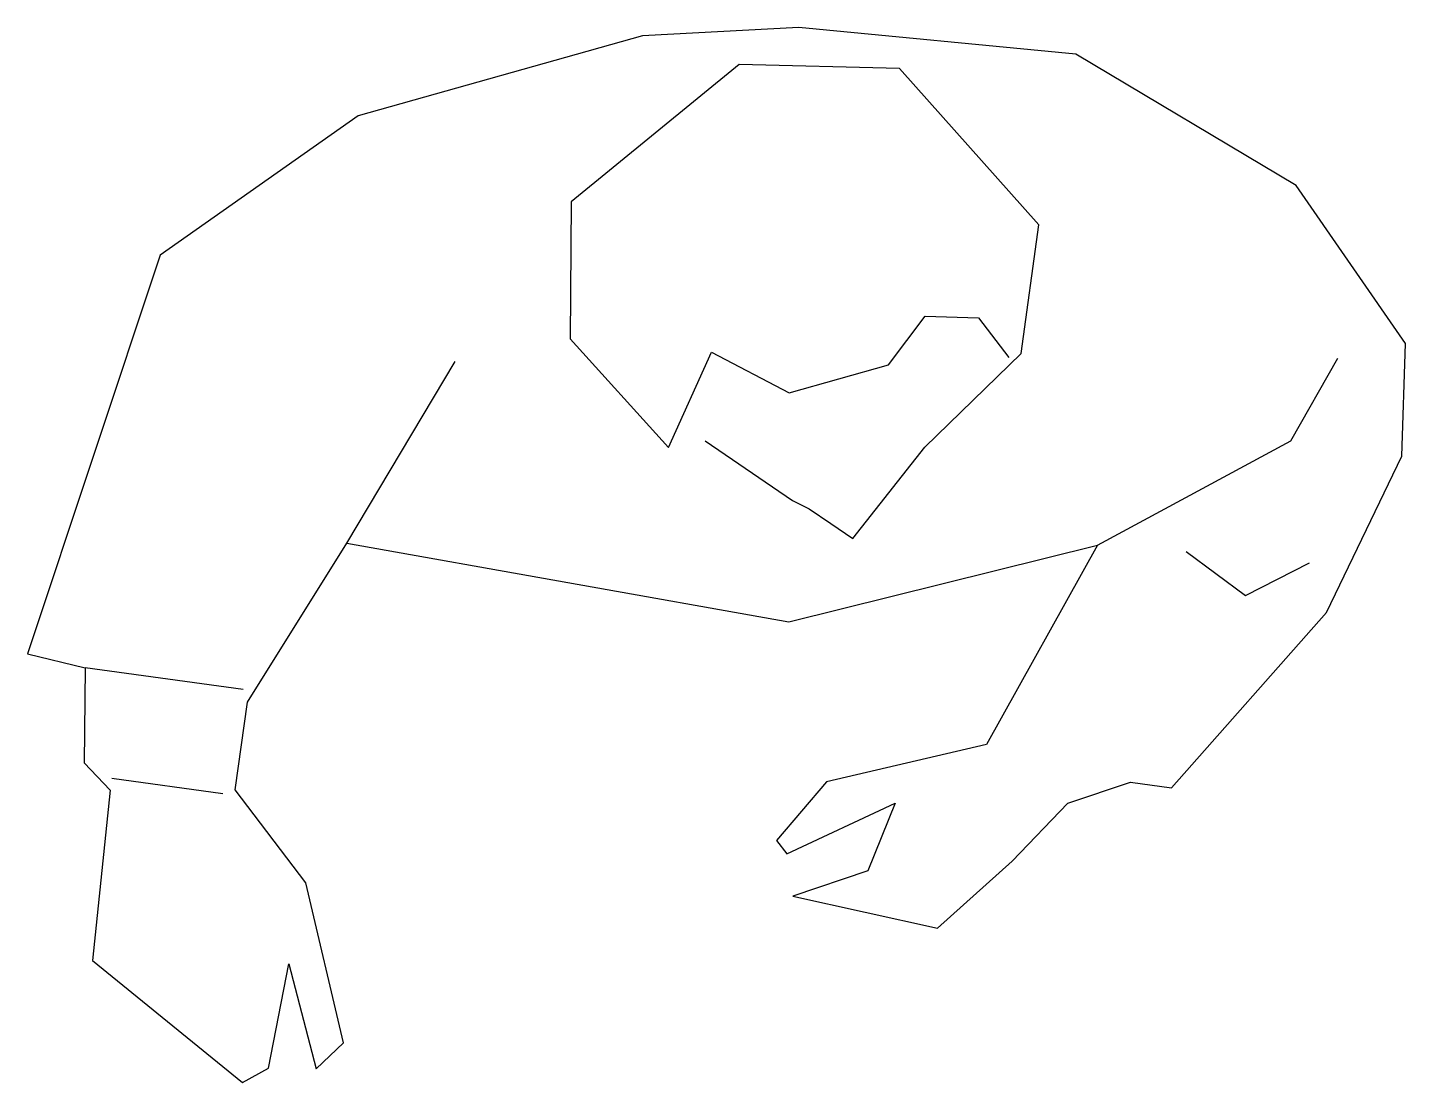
# Model space of a CAD drawing. Extents: x 234.018 to 234.662, y 212.854 to 213.347.
import ezdxf

# ---------------------------------------------------------------- set-up
doc = ezdxf.new("R2010")
doc.units = 0
doc.header["$LTSCALE"] = 0.5
doc.header["$MEASUREMENT"] = 0
doc.layers.get('0').update_dxf_attribs({"linetype": 'CONTINUOUS'})

msp = doc.modelspace()

# ---------------------------------------------------------------- linework, layer by layer
msp.add_lwpolyline([(234.16695, 213.10574), (234.37364, 213.06888), (234.51791, 213.10467), (234.46606, 213.01158), (234.39119, 212.99407), (234.3679, 212.96665), (234.37262, 212.96043), (234.42325, 212.98407), (234.41052, 212.95242), (234.37545, 212.94055), (234.44306, 212.92565), (234.47804, 212.95703), (234.50406, 212.98407), (234.53329, 212.99396), (234.55243, 212.99132), (234.62503, 213.07319), (234.66019, 213.14631), (234.66188, 213.19898), (234.61077, 213.27286), (234.50779, 213.3344), (234.37822, 213.34679), (234.30524, 213.34293), (234.17221, 213.3055), (234.07962, 213.2403), (234.01769, 213.05393), (234.04466, 213.04743), (234.0441, 213.00295), (234.05626, 212.99014), (234.04807, 212.91052), (234.11823, 212.85351), (234.1303, 212.86019), (234.13982, 212.909), (234.15255, 212.85991), (234.16537, 212.87206), (234.14783, 212.94688), (234.11482, 212.99041), (234.12047, 213.0314)], close=True)
for points in [[(234.33451, 213.15356), (234.37525, 213.12566), (234.38308, 213.1218), (234.39326, 213.11482), (234.40345, 213.10785), (234.4372, 213.15053), (234.48227, 213.19444), (234.49056, 213.25455), (234.42539, 213.32758), (234.35043, 213.32957), (234.27189, 213.26522), (234.27143, 213.20124), (234.31735, 213.15035), (234.33743, 213.19492), (234.37383, 213.17598), (234.42022, 213.18907), (234.43729, 213.21178), (234.46227, 213.21112), (234.47642, 213.19246)], [(234.16695, 213.10574), (234.21767, 213.19063)], [(234.51791, 213.10467), (234.60823, 213.15348), (234.63029, 213.1922)], [(234.5593, 213.10175), (234.58712, 213.08121), (234.6171, 213.09656)], [(234.11849, 213.03724), (234.04466, 213.04743)], [(234.10897, 212.98844), (234.05702, 212.9956)]]:
    msp.add_lwpolyline(points)

doc.saveas('drawing.dxf')
